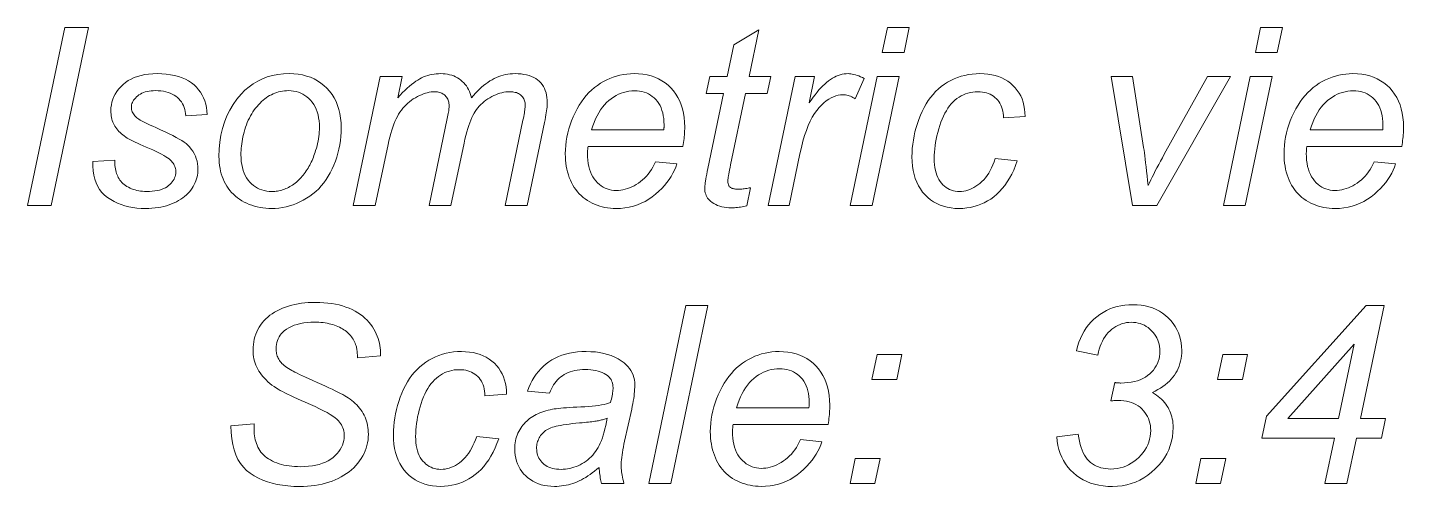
# Model space of a CAD drawing. Extents: x 0 to 420, y 0 to 594.
# Drawn here: x 338.44 to 369.35, y 73.86 to 84.17 of the extents above; entities that cross this region are included whole.
import ezdxf

# ---------------------------------------------------------------- set-up
doc = ezdxf.new("R2010")
doc.units = 0

msp = doc.modelspace()

# ---------------------------------------------------------------- linework, layer by layer
at = {"lineweight": 13}
for points in [[(338.441, 80.175), (339.279, 84.175), (339.811, 84.175), (338.976, 80.175)], [(354.679, 80.576), (354.597, 80.172), (354.561, 80.163), (354.526, 80.155), (354.491, 80.148), (354.457, 80.142), (354.422, 80.137), (354.388, 80.133), (354.354, 80.13), (354.32, 80.127), (354.286, 80.126), (354.253, 80.126), (354.195, 80.127), (354.14, 80.131), (354.087, 80.139), (354.036, 80.149), (353.988, 80.162), (353.942, 80.178), (353.899, 80.196), (353.858, 80.218), (353.82, 80.243), (353.784, 80.27), (353.759, 80.293), (353.736, 80.317), (353.717, 80.343), (353.7, 80.37), (353.685, 80.399), (353.674, 80.43), (353.664, 80.462), (353.658, 80.495), (353.654, 80.531), (353.653, 80.568), (353.653, 80.589), (353.655, 80.616), (353.659, 80.647), (353.664, 80.684), (353.67, 80.725), (353.678, 80.772), (353.687, 80.823), (353.698, 80.879), (353.71, 80.941), (353.724, 81.007), (354.076, 82.69), (353.685, 82.69), (353.764, 83.072), (354.155, 83.072), (354.305, 83.784), (354.87, 84.126), (354.649, 83.072), (355.134, 83.072), (355.052, 82.69), (354.569, 82.69), (354.234, 81.089), (354.222, 81.03), (354.211, 80.976), (354.202, 80.927), (354.194, 80.884), (354.187, 80.844), (354.181, 80.81), (354.177, 80.781), (354.174, 80.757), (354.172, 80.738), (354.171, 80.723), (354.172, 80.706), (354.173, 80.69), (354.176, 80.674), (354.179, 80.66), (354.184, 80.646), (354.189, 80.633), (354.196, 80.621), (354.203, 80.61), (354.212, 80.599), (354.221, 80.589), (354.232, 80.581), (354.244, 80.573), (354.258, 80.566), (354.272, 80.56), (354.288, 80.555), (354.305, 80.55), (354.324, 80.547), (354.343, 80.545), (354.364, 80.543), (354.387, 80.543), (354.419, 80.543), (354.451, 80.544), (354.482, 80.546), (354.512, 80.548), (354.541, 80.551), (354.57, 80.555), (354.598, 80.559), (354.626, 80.564), (354.653, 80.57)], [(357.639, 83.615), (357.756, 84.175), (358.247, 84.175), (358.13, 83.615)], [(366.021, 83.615), (366.138, 84.175), (366.629, 84.175), (366.512, 83.615)], [(339.906, 81.165), (340.4, 81.195), (340.401, 81.153), (340.403, 81.112), (340.406, 81.073), (340.411, 81.035), (340.417, 80.998), (340.424, 80.962), (340.432, 80.928), (340.442, 80.895), (340.453, 80.863), (340.466, 80.832), (340.48, 80.803), (340.496, 80.774), (340.515, 80.747), (340.536, 80.721), (340.559, 80.696), (340.584, 80.672), (340.612, 80.649), (340.641, 80.627), (340.673, 80.606), (340.707, 80.587), (340.743, 80.569), (340.78, 80.552), (340.818, 80.538), (340.857, 80.526), (340.898, 80.515), (340.939, 80.506), (340.982, 80.5), (341.026, 80.495), (341.071, 80.492), (341.118, 80.491), (341.182, 80.492), (341.242, 80.496), (341.3, 80.503), (341.354, 80.512), (341.404, 80.524), (341.452, 80.538), (341.496, 80.555), (341.537, 80.575), (341.575, 80.597), (341.609, 80.622), (341.64, 80.649), (341.668, 80.676), (341.692, 80.705), (341.714, 80.734), (341.732, 80.765), (341.746, 80.796), (341.758, 80.828), (341.766, 80.861), (341.771, 80.895), (341.773, 80.93), (341.772, 80.956), (341.769, 80.981), (341.764, 81.006), (341.757, 81.031), (341.748, 81.055), (341.737, 81.079), (341.725, 81.103), (341.71, 81.127), (341.693, 81.15), (341.674, 81.173), (341.651, 81.197), (341.622, 81.221), (341.588, 81.247), (341.547, 81.273), (341.501, 81.301), (341.449, 81.33), (341.391, 81.36), (341.327, 81.391), (341.257, 81.423), (341.182, 81.456), (341.106, 81.488), (341.037, 81.519), (340.972, 81.547), (340.914, 81.574), (340.861, 81.599), (340.814, 81.621), (340.772, 81.642), (340.736, 81.66), (340.706, 81.677), (340.681, 81.692), (340.646, 81.714), (340.612, 81.738), (340.58, 81.762), (340.549, 81.788), (340.521, 81.813), (340.494, 81.84), (340.469, 81.868), (340.446, 81.896), (340.425, 81.925), (340.406, 81.955), (340.388, 81.986), (340.372, 82.017), (340.358, 82.05), (340.346, 82.083), (340.336, 82.118), (340.328, 82.153), (340.321, 82.189), (340.317, 82.226), (340.314, 82.264), (340.313, 82.303), (340.316, 82.371), (340.324, 82.436), (340.337, 82.5), (340.357, 82.562), (340.381, 82.622), (340.411, 82.68), (340.447, 82.736), (340.488, 82.79), (340.534, 82.842), (340.586, 82.892), (340.643, 82.939), (340.704, 82.981), (340.769, 83.017), (340.839, 83.049), (340.913, 83.076), (340.992, 83.099), (341.075, 83.116), (341.162, 83.128), (341.254, 83.135), (341.35, 83.138), (341.456, 83.135), (341.558, 83.128), (341.654, 83.115), (341.745, 83.097), (341.83, 83.075), (341.911, 83.047), (341.986, 83.014), (342.056, 82.976), (342.121, 82.933), (342.181, 82.885), (342.235, 82.833), (342.284, 82.778), (342.327, 82.72), (342.365, 82.658), (342.397, 82.593), (342.424, 82.525), (342.445, 82.454), (342.461, 82.379), (342.472, 82.302), (342.477, 82.221), (341.994, 82.188), (341.99, 82.24), (341.983, 82.289), (341.972, 82.336), (341.959, 82.38), (341.942, 82.423), (341.922, 82.463), (341.898, 82.502), (341.871, 82.538), (341.841, 82.571), (341.808, 82.603), (341.772, 82.632), (341.733, 82.658), (341.69, 82.681), (341.645, 82.701), (341.597, 82.718), (341.547, 82.731), (341.493, 82.742), (341.436, 82.75), (341.377, 82.754), (341.314, 82.756), (341.264, 82.755), (341.216, 82.751), (341.171, 82.745), (341.127, 82.737), (341.086, 82.726), (341.048, 82.714), (341.011, 82.698), (340.977, 82.681), (340.945, 82.661), (340.916, 82.638), (340.889, 82.615), (340.865, 82.591), (340.844, 82.566), (340.825, 82.542), (340.809, 82.516), (340.797, 82.491), (340.787, 82.465), (340.78, 82.439), (340.775, 82.412), (340.774, 82.385), (340.775, 82.358), (340.779, 82.331), (340.785, 82.306), (340.794, 82.281), (340.805, 82.256), (340.818, 82.233), (340.834, 82.21), (340.853, 82.187), (340.873, 82.166), (340.897, 82.145), (340.916, 82.13), (340.94, 82.113), (340.969, 82.095), (341.004, 82.076), (341.043, 82.055), (341.088, 82.032), (341.138, 82.008), (341.194, 81.982), (341.254, 81.955), (341.32, 81.926), (341.429, 81.878), (341.53, 81.832), (341.622, 81.788), (341.707, 81.746), (341.782, 81.707), (341.85, 81.669), (341.908, 81.633), (341.959, 81.6), (342.001, 81.568), (342.035, 81.539), (342.079, 81.493), (342.119, 81.444), (342.154, 81.394), (342.185, 81.342), (342.211, 81.288), (342.232, 81.232), (342.248, 81.174), (342.26, 81.114), (342.267, 81.052), (342.269, 80.988), (342.268, 80.945), (342.264, 80.902), (342.257, 80.859), (342.248, 80.817), (342.236, 80.774), (342.222, 80.732), (342.204, 80.69), (342.185, 80.648), (342.162, 80.606), (342.137, 80.565), (342.109, 80.524), (342.078, 80.485), (342.045, 80.448), (342.009, 80.412), (341.97, 80.378), (341.928, 80.346), (341.883, 80.315), (341.836, 80.286), (341.786, 80.259), (341.733, 80.233), (341.678, 80.21), (341.621, 80.189), (341.561, 80.17), (341.5, 80.154), (341.437, 80.14), (341.372, 80.129), (341.306, 80.12), (341.237, 80.114), (341.166, 80.11), (341.093, 80.109), (340.994, 80.112), (340.898, 80.119), (340.806, 80.132), (340.716, 80.149), (340.629, 80.171), (340.545, 80.199), (340.464, 80.231), (340.386, 80.268), (340.311, 80.31), (340.239, 80.357), (340.173, 80.41), (340.113, 80.469), (340.061, 80.534), (340.017, 80.606), (339.98, 80.684), (339.95, 80.767), (339.928, 80.857), (339.914, 80.954), (339.906, 81.056)], [(342.741, 81.274), (342.746, 81.441), (342.761, 81.602), (342.786, 81.757), (342.821, 81.906), (342.866, 82.05), (342.921, 82.187), (342.986, 82.319), (343.061, 82.445), (343.146, 82.565), (343.241, 82.679), (343.326, 82.767), (343.416, 82.844), (343.511, 82.913), (343.611, 82.973), (343.717, 83.023), (343.827, 83.064), (343.943, 83.097), (344.064, 83.119), (344.19, 83.133), (344.321, 83.138), (344.424, 83.135), (344.523, 83.125), (344.617, 83.108), (344.708, 83.085), (344.794, 83.056), (344.877, 83.02), (344.955, 82.977), (345.029, 82.928), (345.099, 82.873), (345.166, 82.81), (345.226, 82.743), (345.281, 82.67), (345.329, 82.593), (345.371, 82.512), (345.406, 82.426), (345.435, 82.335), (345.457, 82.24), (345.473, 82.14), (345.483, 82.035), (345.486, 81.926), (345.484, 81.827), (345.478, 81.729), (345.468, 81.633), (345.454, 81.538), (345.436, 81.444), (345.413, 81.352), (345.387, 81.261), (345.357, 81.172), (345.323, 81.084), (345.284, 80.997), (345.242, 80.913), (345.197, 80.833), (345.148, 80.757), (345.095, 80.686), (345.04, 80.618), (344.981, 80.554), (344.918, 80.494), (344.852, 80.438), (344.783, 80.386), (344.71, 80.338), (344.635, 80.295), (344.559, 80.256), (344.483, 80.221), (344.406, 80.192), (344.328, 80.166), (344.249, 80.146), (344.169, 80.13), (344.089, 80.118), (344.007, 80.111), (343.925, 80.109), (343.858, 80.111), (343.793, 80.115), (343.728, 80.122), (343.665, 80.132), (343.602, 80.145), (343.542, 80.161), (343.482, 80.18), (343.423, 80.202), (343.366, 80.226), (343.31, 80.254), (343.256, 80.284), (343.205, 80.316), (343.156, 80.351), (343.11, 80.389), (343.066, 80.428), (343.025, 80.471), (342.987, 80.515), (342.951, 80.562), (342.918, 80.611), (342.887, 80.663), (342.86, 80.717), (342.835, 80.772), (342.813, 80.829), (342.794, 80.888), (342.778, 80.948), (342.765, 81.01), (342.754, 81.074), (342.747, 81.139), (342.743, 81.206)], [(345.759, 80.175), (346.365, 83.072), (346.859, 83.072), (346.758, 82.595), (346.812, 82.655), (346.866, 82.711), (346.918, 82.763), (346.969, 82.811), (347.019, 82.855), (347.067, 82.896), (347.115, 82.933), (347.161, 82.966), (347.206, 82.995), (347.25, 83.02), (347.294, 83.043), (347.338, 83.063), (347.384, 83.08), (347.43, 83.096), (347.476, 83.108), (347.524, 83.119), (347.572, 83.127), (347.621, 83.133), (347.67, 83.137), (347.721, 83.138), (347.774, 83.136), (347.825, 83.132), (347.875, 83.125), (347.923, 83.115), (347.969, 83.102), (348.013, 83.086), (348.056, 83.068), (348.096, 83.046), (348.135, 83.022), (348.172, 82.995), (348.207, 82.965), (348.24, 82.933), (348.27, 82.898), (348.298, 82.862), (348.323, 82.823), (348.345, 82.782), (348.366, 82.739), (348.383, 82.693), (348.398, 82.645), (348.411, 82.595), (348.456, 82.648), (348.5, 82.698), (348.546, 82.746), (348.592, 82.791), (348.638, 82.833), (348.685, 82.873), (348.732, 82.909), (348.78, 82.943), (348.828, 82.974), (348.876, 83.003), (348.925, 83.028), (348.975, 83.051), (349.025, 83.072), (349.076, 83.089), (349.127, 83.104), (349.179, 83.116), (349.231, 83.126), (349.284, 83.132), (349.337, 83.136), (349.391, 83.138), (349.461, 83.136), (349.529, 83.131), (349.592, 83.122), (349.652, 83.11), (349.708, 83.095), (349.761, 83.076), (349.81, 83.054), (349.855, 83.028), (349.897, 82.999), (349.935, 82.966), (349.969, 82.93), (350, 82.892), (350.028, 82.85), (350.051, 82.806), (350.071, 82.759), (350.087, 82.71), (350.1, 82.657), (350.109, 82.602), (350.115, 82.544), (350.116, 82.483), (350.116, 82.454), (350.114, 82.422), (350.111, 82.387), (350.106, 82.348), (350.101, 82.306), (350.094, 82.26), (350.086, 82.21), (350.076, 82.157), (350.066, 82.101), (350.054, 82.041), (349.664, 80.175), (349.17, 80.175), (349.568, 82.09), (349.578, 82.136), (349.587, 82.179), (349.594, 82.219), (349.601, 82.256), (349.607, 82.291), (349.612, 82.324), (349.615, 82.353), (349.618, 82.38), (349.619, 82.404), (349.62, 82.426), (349.619, 82.453), (349.616, 82.48), (349.612, 82.505), (349.605, 82.53), (349.597, 82.553), (349.587, 82.574), (349.576, 82.595), (349.562, 82.614), (349.547, 82.632), (349.53, 82.649), (349.511, 82.665), (349.491, 82.679), (349.469, 82.691), (349.446, 82.702), (349.421, 82.711), (349.395, 82.718), (349.368, 82.724), (349.339, 82.728), (349.308, 82.73), (349.276, 82.731), (349.232, 82.73), (349.187, 82.726), (349.143, 82.719), (349.098, 82.71), (349.053, 82.698), (349.008, 82.683), (348.963, 82.666), (348.917, 82.646), (348.872, 82.623), (348.826, 82.598), (348.781, 82.57), (348.738, 82.541), (348.698, 82.51), (348.659, 82.477), (348.622, 82.443), (348.588, 82.407), (348.555, 82.37), (348.525, 82.33), (348.496, 82.29), (348.47, 82.247), (348.445, 82.201), (348.42, 82.151), (348.397, 82.096), (348.373, 82.036), (348.351, 81.972), (348.329, 81.903), (348.308, 81.829), (348.287, 81.751), (348.267, 81.668), (348.247, 81.58), (347.953, 80.175), (347.459, 80.175), (347.868, 82.131), (347.876, 82.17), (347.884, 82.206), (347.89, 82.24), (347.896, 82.272), (347.901, 82.302), (347.905, 82.329), (347.908, 82.354), (347.91, 82.376), (347.911, 82.397), (347.912, 82.415), (347.911, 82.443), (347.908, 82.469), (347.904, 82.495), (347.898, 82.52), (347.89, 82.543), (347.88, 82.565), (347.868, 82.587), (347.855, 82.607), (347.84, 82.626), (347.823, 82.644), (347.805, 82.661), (347.786, 82.675), (347.765, 82.688), (347.744, 82.7), (347.721, 82.709), (347.698, 82.717), (347.673, 82.723), (347.647, 82.728), (347.62, 82.73), (347.593, 82.731), (347.55, 82.73), (347.508, 82.726), (347.465, 82.719), (347.421, 82.71), (347.377, 82.698), (347.333, 82.683), (347.288, 82.666), (347.243, 82.646), (347.198, 82.623), (347.152, 82.598), (347.107, 82.57), (347.063, 82.54), (347.021, 82.508), (346.981, 82.474), (346.943, 82.438), (346.906, 82.399), (346.871, 82.359), (346.838, 82.316), (346.807, 82.272), (346.777, 82.225), (346.748, 82.175), (346.721, 82.121), (346.695, 82.064), (346.669, 82.002), (346.645, 81.936), (346.622, 81.865), (346.6, 81.791), (346.579, 81.713), (346.558, 81.631), (346.539, 81.544), (346.253, 80.175)], [(352.545, 81.16), (353.025, 81.111), (353.002, 81.039), (352.973, 80.969), (352.939, 80.899), (352.899, 80.83), (352.854, 80.762), (352.804, 80.694), (352.748, 80.627), (352.687, 80.561), (352.621, 80.496), (352.549, 80.431), (352.473, 80.37), (352.394, 80.315), (352.313, 80.267), (352.228, 80.225), (352.141, 80.19), (352.05, 80.161), (351.957, 80.138), (351.861, 80.122), (351.762, 80.112), (351.661, 80.109), (351.597, 80.111), (351.534, 80.115), (351.472, 80.123), (351.412, 80.133), (351.352, 80.146), (351.294, 80.163), (351.236, 80.182), (351.18, 80.204), (351.124, 80.23), (351.07, 80.258), (351.018, 80.289), (350.968, 80.323), (350.92, 80.359), (350.876, 80.398), (350.833, 80.44), (350.794, 80.485), (350.757, 80.532), (350.722, 80.582), (350.69, 80.635), (350.661, 80.69), (350.634, 80.748), (350.61, 80.807), (350.589, 80.868), (350.571, 80.93), (350.555, 80.994), (350.543, 81.059), (350.533, 81.126), (350.526, 81.195), (350.522, 81.265), (350.52, 81.337), (350.522, 81.432), (350.529, 81.526), (350.54, 81.619), (350.555, 81.712), (350.575, 81.805), (350.599, 81.896), (350.628, 81.988), (350.661, 82.078), (350.698, 82.168), (350.74, 82.258), (350.785, 82.345), (350.833, 82.427), (350.883, 82.505), (350.936, 82.578), (350.992, 82.647), (351.05, 82.711), (351.111, 82.77), (351.174, 82.825), (351.24, 82.875), (351.309, 82.921), (351.379, 82.962), (351.451, 82.999), (351.524, 83.032), (351.597, 83.06), (351.672, 83.084), (351.749, 83.103), (351.826, 83.118), (351.904, 83.129), (351.984, 83.136), (352.065, 83.138), (352.166, 83.135), (352.264, 83.125), (352.357, 83.109), (352.446, 83.086), (352.531, 83.057), (352.612, 83.022), (352.688, 82.98), (352.76, 82.932), (352.829, 82.877), (352.893, 82.816), (352.952, 82.749), (353.004, 82.678), (353.051, 82.602), (353.091, 82.521), (353.125, 82.435), (353.153, 82.345), (353.175, 82.25), (353.19, 82.151), (353.199, 82.046), (353.202, 81.937), (353.202, 81.895), (353.201, 81.852), (353.199, 81.809), (353.196, 81.765), (353.193, 81.722), (353.189, 81.678), (353.184, 81.634), (353.178, 81.59), (353.171, 81.545), (353.164, 81.501), (351.031, 81.501), (351.028, 81.484), (351.027, 81.468), (351.025, 81.451), (351.024, 81.436), (351.022, 81.42), (351.021, 81.405), (351.021, 81.39), (351.02, 81.376), (351.02, 81.362), (351.02, 81.348), (351.021, 81.269), (351.027, 81.193), (351.036, 81.121), (351.049, 81.053), (351.066, 80.989), (351.087, 80.929), (351.111, 80.873), (351.139, 80.821), (351.171, 80.772), (351.206, 80.727), (351.245, 80.686), (351.285, 80.65), (351.326, 80.618), (351.369, 80.59), (351.414, 80.567), (351.461, 80.547), (351.509, 80.532), (351.559, 80.522), (351.61, 80.515), (351.664, 80.513), (351.714, 80.515), (351.765, 80.52), (351.815, 80.528), (351.865, 80.54), (351.915, 80.555), (351.965, 80.573), (352.015, 80.595), (352.064, 80.619), (352.114, 80.648), (352.163, 80.679), (352.211, 80.714), (352.257, 80.752), (352.3, 80.793), (352.342, 80.836), (352.381, 80.883), (352.418, 80.932), (352.453, 80.985), (352.486, 81.04), (352.516, 81.098)], [(355.077, 80.175), (355.683, 83.072), (356.119, 83.072), (355.996, 82.48), (356.041, 82.546), (356.085, 82.607), (356.13, 82.666), (356.174, 82.721), (356.218, 82.772), (356.261, 82.82), (356.305, 82.865), (356.348, 82.905), (356.391, 82.943), (356.434, 82.977), (356.477, 83.007), (356.52, 83.035), (356.564, 83.059), (356.607, 83.08), (356.651, 83.098), (356.695, 83.112), (356.739, 83.123), (356.783, 83.131), (356.828, 83.136), (356.872, 83.138), (356.902, 83.137), (356.934, 83.134), (356.967, 83.128), (357.001, 83.121), (357.037, 83.111), (357.074, 83.1), (357.112, 83.086), (357.152, 83.07), (357.193, 83.052), (357.235, 83.031), (357.033, 82.573), (357.007, 82.591), (356.981, 82.606), (356.954, 82.62), (356.927, 82.632), (356.899, 82.643), (356.871, 82.651), (356.842, 82.657), (356.812, 82.662), (356.783, 82.665), (356.752, 82.666), (356.7, 82.663), (356.648, 82.654), (356.595, 82.64), (356.543, 82.619), (356.49, 82.593), (356.436, 82.562), (356.383, 82.524), (356.329, 82.481), (356.275, 82.432), (356.22, 82.377), (356.167, 82.314), (356.116, 82.242), (356.067, 82.162), (356.021, 82.071), (355.977, 81.972), (355.935, 81.863), (355.896, 81.746), (355.859, 81.619), (355.824, 81.482), (355.792, 81.337), (355.546, 80.175)], [(360.179, 81.231), (360.673, 81.179), (360.634, 81.073), (360.593, 80.973), (360.548, 80.878), (360.5, 80.789), (360.448, 80.706), (360.394, 80.628), (360.336, 80.556), (360.276, 80.489), (360.212, 80.428), (360.145, 80.372), (360.076, 80.322), (360.004, 80.278), (359.931, 80.238), (359.856, 80.204), (359.779, 80.175), (359.7, 80.151), (359.62, 80.133), (359.537, 80.12), (359.452, 80.112), (359.366, 80.109), (359.273, 80.112), (359.184, 80.121), (359.099, 80.137), (359.017, 80.158), (358.939, 80.186), (358.864, 80.219), (358.793, 80.259), (358.725, 80.305), (358.661, 80.357), (358.601, 80.415), (358.545, 80.478), (358.495, 80.547), (358.451, 80.62), (358.413, 80.698), (358.381, 80.781), (358.354, 80.869), (358.334, 80.962), (358.319, 81.059), (358.31, 81.162), (358.307, 81.269), (358.309, 81.364), (358.315, 81.458), (358.324, 81.552), (358.338, 81.646), (358.355, 81.739), (358.375, 81.833), (358.4, 81.925), (358.428, 82.018), (358.46, 82.11), (358.496, 82.202), (358.535, 82.291), (358.578, 82.377), (358.623, 82.457), (358.672, 82.533), (358.725, 82.605), (358.78, 82.673), (358.839, 82.736), (358.901, 82.795), (358.966, 82.849), (359.035, 82.899), (359.106, 82.944), (359.179, 82.985), (359.254, 83.021), (359.331, 83.052), (359.41, 83.078), (359.491, 83.1), (359.574, 83.116), (359.659, 83.128), (359.746, 83.135), (359.835, 83.138), (359.927, 83.135), (360.014, 83.127), (360.098, 83.114), (360.178, 83.096), (360.254, 83.072), (360.326, 83.043), (360.394, 83.009), (360.458, 82.969), (360.518, 82.925), (360.575, 82.875), (360.627, 82.82), (360.673, 82.762), (360.714, 82.701), (360.749, 82.637), (360.779, 82.569), (360.804, 82.497), (360.823, 82.422), (360.837, 82.344), (360.845, 82.262), (360.848, 82.177), (360.362, 82.145), (360.36, 82.199), (360.355, 82.25), (360.347, 82.299), (360.335, 82.346), (360.321, 82.39), (360.303, 82.432), (360.283, 82.472), (360.259, 82.509), (360.232, 82.543), (360.202, 82.576), (360.17, 82.605), (360.136, 82.632), (360.099, 82.655), (360.061, 82.675), (360.021, 82.692), (359.978, 82.706), (359.934, 82.717), (359.888, 82.725), (359.839, 82.73), (359.789, 82.731), (359.73, 82.729), (359.673, 82.724), (359.618, 82.714), (359.564, 82.701), (359.511, 82.684), (359.461, 82.663), (359.411, 82.639), (359.364, 82.611), (359.318, 82.579), (359.273, 82.543), (359.231, 82.503), (359.19, 82.46), (359.151, 82.412), (359.114, 82.361), (359.079, 82.306), (359.045, 82.247), (359.014, 82.184), (358.984, 82.117), (358.957, 82.046), (358.931, 81.971), (358.907, 81.895), (358.886, 81.819), (358.868, 81.744), (358.851, 81.669), (358.838, 81.595), (358.827, 81.522), (358.818, 81.449), (358.812, 81.376), (358.808, 81.305), (358.807, 81.233), (358.808, 81.161), (358.813, 81.092), (358.821, 81.027), (358.833, 80.966), (358.848, 80.909), (358.866, 80.855), (358.887, 80.805), (358.912, 80.758), (358.939, 80.716), (358.97, 80.677), (359.004, 80.641), (359.039, 80.61), (359.076, 80.582), (359.114, 80.558), (359.153, 80.538), (359.194, 80.521), (359.237, 80.508), (359.281, 80.499), (359.327, 80.493), (359.374, 80.491), (359.422, 80.493), (359.47, 80.498), (359.517, 80.508), (359.563, 80.52), (359.609, 80.537), (359.655, 80.557), (359.7, 80.581), (359.745, 80.608), (359.79, 80.639), (359.834, 80.674), (359.877, 80.712), (359.918, 80.755), (359.957, 80.801), (359.995, 80.851), (360.03, 80.905), (360.064, 80.962), (360.095, 81.023), (360.125, 81.089), (360.153, 81.158)], [(368.689, 81.16), (369.17, 81.111), (369.146, 81.039), (369.117, 80.969), (369.083, 80.899), (369.044, 80.83), (368.999, 80.762), (368.948, 80.694), (368.893, 80.627), (368.832, 80.561), (368.765, 80.496), (368.694, 80.431), (368.618, 80.37), (368.539, 80.315), (368.457, 80.267), (368.373, 80.225), (368.285, 80.19), (368.195, 80.161), (368.102, 80.138), (368.006, 80.122), (367.907, 80.112), (367.805, 80.109), (367.742, 80.111), (367.679, 80.115), (367.617, 80.123), (367.556, 80.133), (367.497, 80.146), (367.438, 80.163), (367.381, 80.182), (367.324, 80.204), (367.269, 80.23), (367.215, 80.258), (367.162, 80.289), (367.112, 80.323), (367.065, 80.359), (367.02, 80.398), (366.978, 80.44), (366.938, 80.485), (366.901, 80.532), (366.867, 80.582), (366.835, 80.635), (366.805, 80.69), (366.779, 80.748), (366.755, 80.807), (366.734, 80.868), (366.715, 80.93), (366.7, 80.994), (366.687, 81.059), (366.678, 81.126), (366.67, 81.195), (366.666, 81.265), (366.665, 81.337), (366.667, 81.432), (366.674, 81.526), (366.685, 81.619), (366.7, 81.712), (366.72, 81.805), (366.744, 81.896), (366.773, 81.988), (366.805, 82.078), (366.843, 82.168), (366.885, 82.258), (366.93, 82.345), (366.978, 82.427), (367.028, 82.505), (367.081, 82.578), (367.137, 82.647), (367.195, 82.711), (367.256, 82.77), (367.319, 82.825), (367.385, 82.875), (367.453, 82.921), (367.524, 82.962), (367.595, 82.999), (367.668, 83.032), (367.742, 83.06), (367.817, 83.084), (367.893, 83.103), (367.97, 83.118), (368.049, 83.129), (368.128, 83.136), (368.209, 83.138), (368.311, 83.135), (368.408, 83.125), (368.501, 83.109), (368.591, 83.086), (368.675, 83.057), (368.756, 83.022), (368.833, 82.98), (368.905, 82.932), (368.973, 82.877), (369.037, 82.816), (369.096, 82.749), (369.149, 82.678), (369.195, 82.602), (369.236, 82.521), (369.27, 82.435), (369.297, 82.345), (369.319, 82.25), (369.335, 82.151), (369.344, 82.046), (369.347, 81.937), (369.347, 81.895), (369.345, 81.852), (369.344, 81.809), (369.341, 81.765), (369.337, 81.722), (369.333, 81.678), (369.328, 81.634), (369.323, 81.59), (369.316, 81.545), (369.309, 81.501), (367.175, 81.501), (367.173, 81.484), (367.171, 81.468), (367.17, 81.451), (367.168, 81.436), (367.167, 81.42), (367.166, 81.405), (367.165, 81.39), (367.165, 81.376), (367.164, 81.362), (367.164, 81.348), (367.166, 81.269), (367.172, 81.193), (367.181, 81.121), (367.194, 81.053), (367.211, 80.989), (367.231, 80.929), (367.256, 80.873), (367.284, 80.821), (367.316, 80.772), (367.351, 80.727), (367.389, 80.686), (367.429, 80.65), (367.471, 80.618), (367.514, 80.59), (367.559, 80.567), (367.605, 80.547), (367.654, 80.532), (367.703, 80.522), (367.755, 80.515), (367.808, 80.513), (367.859, 80.515), (367.909, 80.52), (367.96, 80.528), (368.01, 80.54), (368.06, 80.555), (368.11, 80.573), (368.159, 80.595), (368.209, 80.619), (368.258, 80.648), (368.307, 80.679), (368.355, 80.714), (368.401, 80.752), (368.445, 80.793), (368.486, 80.836), (368.526, 80.883), (368.563, 80.932), (368.598, 80.985), (368.631, 81.04), (368.661, 81.098)], [(356.919, 80.175), (357.524, 83.072), (358.018, 83.072), (357.412, 80.175)], [(363.257, 80.175), (362.782, 83.072), (363.262, 83.072), (363.511, 81.476), (363.519, 81.42), (363.528, 81.358), (363.537, 81.289), (363.547, 81.214), (363.556, 81.132), (363.567, 81.043), (363.577, 80.948), (363.588, 80.846), (363.6, 80.737), (363.612, 80.622), (363.641, 80.685), (363.672, 80.749), (363.704, 80.815), (363.738, 80.883), (363.773, 80.953), (363.81, 81.025), (363.849, 81.098), (363.889, 81.173), (363.931, 81.25), (363.975, 81.329), (364.943, 83.072), (365.464, 83.072), (363.805, 80.175)], [(365.301, 80.175), (365.906, 83.072), (366.4, 83.072), (365.794, 80.175)], [(343.235, 81.323), (343.237, 81.243), (343.243, 81.168), (343.253, 81.096), (343.267, 81.028), (343.284, 80.964), (343.306, 80.903), (343.331, 80.847), (343.361, 80.795), (343.394, 80.747), (343.432, 80.703), (343.472, 80.662), (343.514, 80.626), (343.559, 80.595), (343.606, 80.567), (343.655, 80.544), (343.706, 80.525), (343.759, 80.51), (343.814, 80.5), (343.871, 80.493), (343.931, 80.491), (343.963, 80.492), (343.994, 80.494), (344.026, 80.497), (344.057, 80.501), (344.088, 80.507), (344.12, 80.514), (344.151, 80.523), (344.182, 80.532), (344.214, 80.543), (344.245, 80.555), (344.276, 80.569), (344.306, 80.584), (344.336, 80.6), (344.366, 80.617), (344.395, 80.636), (344.423, 80.656), (344.452, 80.678), (344.48, 80.701), (344.507, 80.725), (344.534, 80.75), (344.56, 80.777), (344.586, 80.804), (344.611, 80.832), (344.635, 80.861), (344.658, 80.891), (344.68, 80.921), (344.702, 80.952), (344.722, 80.983), (344.743, 81.016), (344.762, 81.049), (344.78, 81.083), (344.798, 81.117), (344.815, 81.152), (344.831, 81.188), (344.847, 81.223), (344.861, 81.26), (344.875, 81.297), (344.889, 81.334), (344.901, 81.372), (344.913, 81.411), (344.929, 81.464), (344.944, 81.518), (344.956, 81.571), (344.967, 81.623), (344.977, 81.675), (344.984, 81.727), (344.99, 81.778), (344.994, 81.829), (344.997, 81.879), (344.998, 81.929), (344.996, 82.006), (344.99, 82.079), (344.98, 82.149), (344.966, 82.215), (344.948, 82.278), (344.927, 82.337), (344.901, 82.393), (344.871, 82.445), (344.838, 82.494), (344.8, 82.539), (344.759, 82.58), (344.717, 82.617), (344.672, 82.65), (344.625, 82.678), (344.577, 82.702), (344.526, 82.721), (344.473, 82.736), (344.418, 82.747), (344.361, 82.754), (344.302, 82.756), (344.256, 82.755), (344.211, 82.751), (344.167, 82.746), (344.123, 82.738), (344.08, 82.728), (344.038, 82.716), (343.997, 82.702), (343.957, 82.685), (343.918, 82.666), (343.879, 82.645), (343.841, 82.622), (343.804, 82.597), (343.768, 82.57), (343.732, 82.541), (343.697, 82.509), (343.663, 82.476), (343.63, 82.44), (343.597, 82.403), (343.565, 82.364), (343.534, 82.322), (343.504, 82.279), (343.476, 82.234), (343.449, 82.188), (343.424, 82.141), (343.4, 82.092), (343.378, 82.042), (343.358, 81.99), (343.34, 81.937), (343.323, 81.883), (343.307, 81.827), (343.294, 81.771), (343.281, 81.716), (343.271, 81.663), (343.261, 81.611), (343.253, 81.56), (343.247, 81.51), (343.242, 81.461), (343.238, 81.414), (343.236, 81.368)], [(351.11, 81.877), (352.736, 81.877), (352.736, 81.892), (352.737, 81.906), (352.737, 81.919), (352.738, 81.931), (352.738, 81.943), (352.738, 81.953), (352.738, 81.963), (352.738, 81.972), (352.739, 81.979), (352.739, 81.986), (352.737, 82.059), (352.731, 82.128), (352.722, 82.193), (352.709, 82.256), (352.692, 82.314), (352.672, 82.369), (352.648, 82.421), (352.62, 82.469), (352.588, 82.514), (352.553, 82.555), (352.515, 82.593), (352.475, 82.626), (352.432, 82.656), (352.388, 82.682), (352.341, 82.704), (352.292, 82.721), (352.241, 82.735), (352.188, 82.745), (352.133, 82.751), (352.076, 82.753), (352.013, 82.751), (351.951, 82.744), (351.891, 82.733), (351.831, 82.718), (351.773, 82.699), (351.716, 82.675), (351.66, 82.646), (351.605, 82.613), (351.551, 82.576), (351.498, 82.535), (351.448, 82.489), (351.399, 82.439), (351.354, 82.384), (351.311, 82.325), (351.271, 82.261), (351.233, 82.193), (351.198, 82.121), (351.166, 82.044), (351.137, 81.963)], [(367.254, 81.877), (368.88, 81.877), (368.881, 81.892), (368.881, 81.906), (368.882, 81.919), (368.882, 81.931), (368.882, 81.943), (368.883, 81.953), (368.883, 81.963), (368.883, 81.972), (368.883, 81.979), (368.883, 81.986), (368.881, 82.059), (368.876, 82.128), (368.866, 82.193), (368.853, 82.256), (368.837, 82.314), (368.816, 82.369), (368.792, 82.421), (368.764, 82.469), (368.733, 82.514), (368.698, 82.555), (368.659, 82.593), (368.619, 82.626), (368.577, 82.656), (368.532, 82.682), (368.485, 82.704), (368.437, 82.721), (368.386, 82.735), (368.333, 82.745), (368.277, 82.751), (368.22, 82.753), (368.157, 82.751), (368.096, 82.744), (368.035, 82.733), (367.976, 82.718), (367.918, 82.699), (367.86, 82.675), (367.804, 82.646), (367.75, 82.613), (367.696, 82.576), (367.643, 82.535), (367.592, 82.489), (367.544, 82.439), (367.499, 82.384), (367.456, 82.325), (367.416, 82.261), (367.378, 82.193), (367.343, 82.121), (367.311, 82.044), (367.281, 81.963)], [(343.011, 75.225), (343.535, 75.274), (343.53, 75.135), (343.531, 75.089), (343.534, 75.044), (343.539, 74.999), (343.547, 74.956), (343.556, 74.913), (343.568, 74.871), (343.582, 74.83), (343.598, 74.789), (343.616, 74.75), (343.636, 74.711), (343.659, 74.673), (343.684, 74.637), (343.713, 74.603), (343.744, 74.571), (343.777, 74.54), (343.814, 74.511), (343.853, 74.484), (343.896, 74.459), (343.94, 74.435), (343.988, 74.413), (344.038, 74.393), (344.09, 74.376), (344.144, 74.36), (344.2, 74.346), (344.257, 74.335), (344.316, 74.325), (344.377, 74.318), (344.44, 74.313), (344.505, 74.309), (344.572, 74.308), (344.666, 74.31), (344.755, 74.317), (344.84, 74.327), (344.92, 74.342), (344.995, 74.361), (345.066, 74.384), (345.133, 74.411), (345.195, 74.443), (345.252, 74.479), (345.305, 74.518), (345.353, 74.561), (345.396, 74.605), (345.433, 74.65), (345.466, 74.696), (345.494, 74.744), (345.517, 74.792), (345.534, 74.842), (345.547, 74.893), (345.555, 74.945), (345.557, 74.999), (345.556, 75.036), (345.552, 75.073), (345.545, 75.109), (345.536, 75.144), (345.524, 75.179), (345.509, 75.213), (345.492, 75.246), (345.472, 75.279), (345.449, 75.311), (345.423, 75.342), (345.391, 75.374), (345.35, 75.408), (345.299, 75.444), (345.239, 75.482), (345.169, 75.523), (345.09, 75.565), (345.001, 75.61), (344.903, 75.657), (344.795, 75.706), (344.679, 75.757), (344.587, 75.797), (344.502, 75.835), (344.422, 75.871), (344.349, 75.906), (344.282, 75.938), (344.22, 75.968), (344.165, 75.997), (344.115, 76.023), (344.072, 76.048), (344.035, 76.071), (343.982, 76.107), (343.932, 76.143), (343.885, 76.18), (343.841, 76.218), (343.8, 76.256), (343.762, 76.295), (343.726, 76.335), (343.693, 76.375), (343.663, 76.416), (343.636, 76.457), (343.612, 76.499), (343.59, 76.543), (343.571, 76.588), (343.554, 76.633), (343.54, 76.68), (343.528, 76.729), (343.52, 76.778), (343.513, 76.829), (343.509, 76.88), (343.508, 76.933), (343.51, 76.994), (343.515, 77.054), (343.523, 77.113), (343.535, 77.17), (343.55, 77.226), (343.569, 77.282), (343.591, 77.335), (343.616, 77.388), (343.645, 77.44), (343.677, 77.49), (343.713, 77.538), (343.751, 77.584), (343.793, 77.628), (343.838, 77.67), (343.886, 77.709), (343.937, 77.746), (343.991, 77.78), (344.048, 77.812), (344.109, 77.842), (344.172, 77.869), (344.238, 77.894), (344.306, 77.916), (344.376, 77.936), (344.447, 77.953), (344.519, 77.967), (344.594, 77.979), (344.67, 77.988), (344.747, 77.995), (344.827, 77.999), (344.908, 78), (345.004, 77.998), (345.097, 77.993), (345.187, 77.985), (345.274, 77.974), (345.358, 77.959), (345.439, 77.941), (345.517, 77.92), (345.591, 77.895), (345.663, 77.867), (345.732, 77.836), (345.797, 77.802), (345.859, 77.766), (345.917, 77.728), (345.971, 77.688), (346.021, 77.645), (346.068, 77.601), (346.111, 77.554), (346.151, 77.505), (346.187, 77.453), (346.219, 77.4), (346.248, 77.345), (346.273, 77.292), (346.296, 77.238), (346.316, 77.185), (346.332, 77.133), (346.346, 77.081), (346.357, 77.03), (346.364, 76.979), (346.369, 76.929), (346.37, 76.879), (346.37, 76.873), (346.37, 76.867), (346.37, 76.861), (346.37, 76.854), (346.37, 76.846), (346.369, 76.837), (346.369, 76.828), (346.368, 76.818), (346.368, 76.808), (346.367, 76.797), (345.852, 76.756), (345.851, 76.789), (345.851, 76.821), (345.849, 76.851), (345.847, 76.879), (345.844, 76.907), (345.841, 76.932), (345.837, 76.957), (345.833, 76.979), (345.827, 77.001), (345.822, 77.02), (345.81, 77.053), (345.798, 77.085), (345.784, 77.116), (345.769, 77.145), (345.752, 77.174), (345.735, 77.202), (345.716, 77.228), (345.696, 77.254), (345.675, 77.278), (345.653, 77.302), (345.629, 77.324), (345.603, 77.346), (345.576, 77.366), (345.547, 77.386), (345.516, 77.405), (345.484, 77.423), (345.45, 77.44), (345.414, 77.456), (345.377, 77.471), (345.337, 77.486), (345.297, 77.499), (345.255, 77.511), (345.213, 77.521), (345.169, 77.53), (345.125, 77.538), (345.08, 77.544), (345.033, 77.549), (344.986, 77.552), (344.938, 77.555), (344.889, 77.555), (344.803, 77.553), (344.722, 77.547), (344.644, 77.538), (344.57, 77.524), (344.5, 77.506), (344.434, 77.485), (344.372, 77.459), (344.314, 77.43), (344.26, 77.396), (344.209, 77.359), (344.174, 77.328), (344.142, 77.295), (344.115, 77.26), (344.09, 77.223), (344.07, 77.184), (344.053, 77.143), (344.04, 77.101), (344.031, 77.056), (344.026, 77.009), (344.024, 76.96), (344.024, 76.931), (344.027, 76.903), (344.031, 76.875), (344.036, 76.848), (344.043, 76.821), (344.051, 76.795), (344.061, 76.77), (344.073, 76.745), (344.086, 76.721), (344.1, 76.697), (344.117, 76.674), (344.136, 76.651), (344.157, 76.628), (344.181, 76.605), (344.207, 76.582), (344.236, 76.559), (344.267, 76.537), (344.301, 76.514), (344.337, 76.492), (344.376, 76.469), (344.408, 76.452), (344.448, 76.431), (344.496, 76.408), (344.552, 76.381), (344.615, 76.351), (344.686, 76.318), (344.765, 76.282), (344.852, 76.243), (344.947, 76.201), (345.05, 76.156), (345.133, 76.118), (345.211, 76.082), (345.284, 76.048), (345.352, 76.016), (345.414, 75.985), (345.471, 75.956), (345.522, 75.928), (345.568, 75.902), (345.609, 75.878), (345.644, 75.855), (345.687, 75.826), (345.728, 75.795), (345.766, 75.763), (345.803, 75.73), (345.837, 75.695), (345.87, 75.66), (345.901, 75.623), (345.929, 75.585), (345.956, 75.545), (345.98, 75.505), (346.002, 75.463), (346.022, 75.42), (346.04, 75.376), (346.055, 75.331), (346.068, 75.285), (346.079, 75.237), (346.087, 75.189), (346.093, 75.139), (346.096, 75.089), (346.097, 75.037), (346.095, 74.972), (346.089, 74.909), (346.08, 74.847), (346.066, 74.785), (346.048, 74.725), (346.026, 74.665), (346, 74.607), (345.971, 74.55), (345.937, 74.493), (345.9, 74.438), (345.858, 74.384), (345.814, 74.333), (345.767, 74.285), (345.717, 74.238), (345.664, 74.195), (345.608, 74.154), (345.548, 74.115), (345.486, 74.079), (345.421, 74.045), (345.352, 74.014), (345.282, 73.985), (345.209, 73.96), (345.134, 73.937), (345.057, 73.918), (344.978, 73.901), (344.897, 73.888), (344.814, 73.877), (344.729, 73.87), (344.642, 73.865), (344.553, 73.864), (344.42, 73.867), (344.291, 73.875), (344.168, 73.89), (344.049, 73.911), (343.936, 73.938), (343.828, 73.97), (343.724, 74.009), (343.626, 74.053), (343.532, 74.103), (343.444, 74.16), (343.362, 74.224), (343.289, 74.297), (343.224, 74.38), (343.168, 74.472), (343.121, 74.574), (343.082, 74.685), (343.051, 74.806), (343.03, 74.936), (343.016, 75.076)], [(352.395, 73.932), (353.23, 77.932), (353.724, 77.932), (352.889, 73.932)], [(361.56, 74.98), (362.04, 75.04), (362.052, 74.958), (362.067, 74.881), (362.085, 74.809), (362.105, 74.742), (362.128, 74.679), (362.153, 74.621), (362.181, 74.568), (362.212, 74.52), (362.245, 74.477), (362.282, 74.438), (362.32, 74.403), (362.361, 74.373), (362.404, 74.345), (362.45, 74.322), (362.497, 74.302), (362.548, 74.286), (362.6, 74.273), (362.655, 74.264), (362.712, 74.258), (362.771, 74.256), (362.843, 74.259), (362.914, 74.267), (362.982, 74.28), (363.048, 74.298), (363.112, 74.322), (363.174, 74.351), (363.234, 74.385), (363.293, 74.424), (363.349, 74.469), (363.403, 74.518), (363.453, 74.572), (363.499, 74.626), (363.539, 74.682), (363.573, 74.74), (363.602, 74.799), (363.626, 74.86), (363.645, 74.923), (363.658, 74.986), (363.666, 75.052), (363.669, 75.119), (363.667, 75.177), (363.661, 75.232), (363.651, 75.286), (363.637, 75.338), (363.619, 75.388), (363.597, 75.435), (363.571, 75.481), (363.541, 75.525), (363.508, 75.566), (363.47, 75.606), (363.429, 75.642), (363.385, 75.675), (363.338, 75.704), (363.289, 75.729), (363.236, 75.75), (363.182, 75.767), (363.124, 75.781), (363.064, 75.79), (363.001, 75.796), (362.935, 75.798), (362.927, 75.798), (362.916, 75.798), (362.905, 75.797), (362.891, 75.796), (362.876, 75.795), (362.86, 75.794), (362.841, 75.793), (362.821, 75.791), (362.8, 75.789), (362.777, 75.787), (362.861, 76.199), (362.875, 76.197), (362.889, 76.195), (362.903, 76.194), (362.917, 76.192), (362.931, 76.191), (362.944, 76.19), (362.958, 76.189), (362.971, 76.189), (362.985, 76.188), (362.998, 76.188), (363.08, 76.19), (363.159, 76.197), (363.234, 76.207), (363.305, 76.221), (363.372, 76.24), (363.435, 76.262), (363.494, 76.289), (363.55, 76.32), (363.601, 76.355), (363.648, 76.394), (363.692, 76.436), (363.731, 76.48), (363.765, 76.526), (363.794, 76.574), (363.819, 76.624), (363.84, 76.675), (363.856, 76.729), (363.867, 76.784), (363.874, 76.841), (363.876, 76.9), (363.874, 76.955), (363.869, 77.007), (363.86, 77.058), (363.846, 77.107), (363.83, 77.154), (363.809, 77.2), (363.785, 77.243), (363.757, 77.285), (363.725, 77.326), (363.689, 77.364), (363.651, 77.4), (363.611, 77.432), (363.57, 77.46), (363.527, 77.485), (363.482, 77.505), (363.435, 77.522), (363.387, 77.536), (363.337, 77.545), (363.286, 77.551), (363.232, 77.553), (363.18, 77.551), (363.129, 77.545), (363.078, 77.535), (363.029, 77.522), (362.981, 77.504), (362.934, 77.483), (362.888, 77.458), (362.843, 77.429), (362.799, 77.397), (362.756, 77.36), (362.716, 77.32), (362.678, 77.277), (362.643, 77.23), (362.611, 77.181), (362.583, 77.128), (362.557, 77.072), (362.534, 77.013), (362.515, 76.95), (362.498, 76.885), (362.485, 76.816), (361.999, 76.914), (362.025, 77.011), (362.056, 77.103), (362.091, 77.19), (362.131, 77.273), (362.174, 77.352), (362.223, 77.426), (362.275, 77.496), (362.333, 77.561), (362.394, 77.622), (362.46, 77.678), (362.53, 77.729), (362.602, 77.775), (362.676, 77.816), (362.753, 77.851), (362.833, 77.881), (362.915, 77.905), (362.999, 77.924), (363.086, 77.937), (363.176, 77.945), (363.268, 77.948), (363.364, 77.945), (363.457, 77.936), (363.546, 77.921), (363.631, 77.901), (363.712, 77.874), (363.79, 77.841), (363.864, 77.802), (363.934, 77.758), (364.001, 77.707), (364.063, 77.651), (364.121, 77.59), (364.173, 77.526), (364.218, 77.46), (364.258, 77.391), (364.291, 77.319), (364.319, 77.245), (364.34, 77.168), (364.355, 77.088), (364.364, 77.005), (364.367, 76.92), (364.366, 76.857), (364.361, 76.796), (364.353, 76.737), (364.341, 76.679), (364.326, 76.623), (364.308, 76.569), (364.287, 76.516), (364.262, 76.465), (364.234, 76.415), (364.202, 76.367), (364.168, 76.321), (364.13, 76.276), (364.088, 76.233), (364.044, 76.191), (363.996, 76.151), (363.945, 76.113), (363.89, 76.076), (363.833, 76.041), (363.772, 76.007), (363.707, 75.975), (363.753, 75.947), (363.796, 75.918), (363.837, 75.887), (363.876, 75.855), (363.912, 75.822), (363.946, 75.788), (363.978, 75.753), (364.007, 75.716), (364.033, 75.679), (364.058, 75.64), (364.08, 75.6), (364.1, 75.559), (364.117, 75.517), (364.132, 75.474), (364.145, 75.429), (364.155, 75.383), (364.163, 75.337), (364.169, 75.289), (364.173, 75.24), (364.174, 75.19), (364.17, 75.084), (364.158, 74.98), (364.138, 74.88), (364.109, 74.783), (364.073, 74.688), (364.029, 74.596), (363.977, 74.507), (363.916, 74.421), (363.848, 74.338), (363.771, 74.258), (363.689, 74.183), (363.604, 74.116), (363.516, 74.057), (363.424, 74.006), (363.33, 73.962), (363.232, 73.927), (363.131, 73.899), (363.027, 73.879), (362.92, 73.868), (362.809, 73.864), (362.703, 73.867), (362.601, 73.876), (362.502, 73.891), (362.408, 73.912), (362.319, 73.94), (362.233, 73.973), (362.152, 74.013), (362.074, 74.058), (362.001, 74.11), (361.932, 74.168), (361.868, 74.231), (361.81, 74.298), (361.758, 74.369), (361.712, 74.444), (361.672, 74.523), (361.638, 74.606), (361.609, 74.693), (361.587, 74.785), (361.57, 74.88)], [(367.584, 73.932), (367.8, 74.952), (366.168, 74.952), (366.272, 75.441), (368.512, 77.932), (368.916, 77.932), (368.384, 75.389), (368.946, 75.389), (368.856, 74.952), (368.294, 74.952), (368.078, 73.932)], [(367.89, 75.389), (368.239, 77.059), (366.749, 75.389)], [(348.531, 74.988), (349.025, 74.936), (348.986, 74.83), (348.945, 74.73), (348.9, 74.635), (348.851, 74.546), (348.8, 74.463), (348.746, 74.385), (348.688, 74.313), (348.628, 74.246), (348.564, 74.185), (348.497, 74.13), (348.428, 74.08), (348.356, 74.035), (348.283, 73.995), (348.208, 73.961), (348.131, 73.932), (348.052, 73.908), (347.972, 73.89), (347.889, 73.877), (347.804, 73.869), (347.718, 73.866), (347.625, 73.869), (347.536, 73.879), (347.451, 73.894), (347.369, 73.915), (347.291, 73.943), (347.216, 73.976), (347.145, 74.016), (347.077, 74.062), (347.013, 74.114), (346.953, 74.172), (346.897, 74.235), (346.847, 74.304), (346.803, 74.377), (346.765, 74.455), (346.733, 74.538), (346.706, 74.626), (346.686, 74.719), (346.671, 74.816), (346.662, 74.919), (346.659, 75.026), (346.661, 75.121), (346.667, 75.215), (346.676, 75.309), (346.69, 75.403), (346.706, 75.497), (346.727, 75.59), (346.752, 75.683), (346.78, 75.775), (346.812, 75.867), (346.848, 75.959), (346.887, 76.049), (346.929, 76.134), (346.975, 76.214), (347.024, 76.291), (347.077, 76.363), (347.132, 76.43), (347.191, 76.493), (347.253, 76.552), (347.318, 76.606), (347.387, 76.656), (347.458, 76.702), (347.531, 76.742), (347.606, 76.778), (347.683, 76.809), (347.762, 76.835), (347.843, 76.857), (347.926, 76.873), (348.011, 76.885), (348.098, 76.893), (348.187, 76.895), (348.279, 76.892), (348.366, 76.884), (348.45, 76.871), (348.53, 76.853), (348.606, 76.829), (348.678, 76.8), (348.746, 76.766), (348.81, 76.726), (348.87, 76.682), (348.927, 76.632), (348.979, 76.577), (349.025, 76.52), (349.066, 76.458), (349.101, 76.394), (349.131, 76.326), (349.156, 76.254), (349.175, 76.179), (349.189, 76.101), (349.197, 76.02), (349.2, 75.935), (348.714, 75.902), (348.712, 75.956), (348.707, 76.007), (348.698, 76.056), (348.687, 76.103), (348.673, 76.147), (348.655, 76.189), (348.635, 76.229), (348.611, 76.266), (348.584, 76.301), (348.554, 76.333), (348.522, 76.362), (348.488, 76.389), (348.451, 76.412), (348.413, 76.432), (348.373, 76.45), (348.33, 76.464), (348.286, 76.474), (348.24, 76.482), (348.191, 76.487), (348.141, 76.488), (348.082, 76.487), (348.025, 76.481), (347.97, 76.471), (347.916, 76.458), (347.863, 76.441), (347.813, 76.421), (347.763, 76.396), (347.716, 76.368), (347.67, 76.336), (347.625, 76.3), (347.583, 76.261), (347.542, 76.217), (347.503, 76.17), (347.466, 76.118), (347.431, 76.063), (347.397, 76.004), (347.366, 75.941), (347.336, 75.874), (347.309, 75.803), (347.283, 75.729), (347.259, 75.652), (347.238, 75.576), (347.22, 75.501), (347.203, 75.426), (347.19, 75.352), (347.179, 75.279), (347.17, 75.206), (347.164, 75.133), (347.16, 75.062), (347.159, 74.99), (347.16, 74.918), (347.165, 74.849), (347.173, 74.785), (347.185, 74.723), (347.2, 74.666), (347.218, 74.612), (347.239, 74.562), (347.264, 74.515), (347.291, 74.473), (347.322, 74.434), (347.356, 74.399), (347.391, 74.367), (347.428, 74.339), (347.466, 74.315), (347.505, 74.295), (347.546, 74.278), (347.589, 74.265), (347.633, 74.256), (347.679, 74.25), (347.726, 74.248), (347.774, 74.25), (347.821, 74.256), (347.868, 74.265), (347.915, 74.278), (347.961, 74.294), (348.007, 74.314), (348.052, 74.338), (348.097, 74.365), (348.142, 74.396), (348.186, 74.431), (348.229, 74.47), (348.27, 74.512), (348.309, 74.558), (348.347, 74.608), (348.382, 74.662), (348.416, 74.719), (348.447, 74.781), (348.477, 74.846), (348.505, 74.915)], [(351.279, 74.292), (351.228, 74.249), (351.177, 74.208), (351.127, 74.17), (351.077, 74.134), (351.027, 74.101), (350.978, 74.069), (350.929, 74.041), (350.881, 74.014), (350.833, 73.99), (350.785, 73.969), (350.737, 73.949), (350.689, 73.932), (350.64, 73.916), (350.59, 73.903), (350.539, 73.892), (350.488, 73.883), (350.437, 73.876), (350.384, 73.87), (350.331, 73.867), (350.277, 73.866), (350.199, 73.869), (350.123, 73.876), (350.051, 73.888), (349.981, 73.904), (349.915, 73.925), (349.852, 73.951), (349.792, 73.982), (349.735, 74.017), (349.681, 74.057), (349.631, 74.102), (349.584, 74.151), (349.542, 74.202), (349.506, 74.256), (349.474, 74.312), (349.447, 74.371), (349.424, 74.433), (349.407, 74.498), (349.395, 74.565), (349.388, 74.634), (349.385, 74.707), (349.386, 74.755), (349.39, 74.802), (349.395, 74.847), (349.403, 74.892), (349.413, 74.936), (349.425, 74.978), (349.439, 75.019), (349.456, 75.059), (349.475, 75.099), (349.496, 75.136), (349.519, 75.173), (349.543, 75.208), (349.568, 75.242), (349.596, 75.274), (349.624, 75.305), (349.654, 75.334), (349.686, 75.362), (349.719, 75.388), (349.753, 75.413), (349.789, 75.437), (349.826, 75.459), (349.865, 75.479), (349.906, 75.499), (349.948, 75.517), (349.992, 75.534), (350.038, 75.549), (350.085, 75.564), (350.134, 75.577), (350.184, 75.588), (350.236, 75.599), (350.273, 75.605), (350.315, 75.611), (350.363, 75.617), (350.417, 75.623), (350.478, 75.628), (350.544, 75.633), (350.616, 75.638), (350.694, 75.643), (350.778, 75.647), (350.868, 75.651), (350.959, 75.655), (351.044, 75.661), (351.124, 75.668), (351.198, 75.676), (351.268, 75.685), (351.332, 75.695), (351.39, 75.707), (351.444, 75.72), (351.492, 75.734), (351.535, 75.749), (351.546, 75.789), (351.556, 75.827), (351.565, 75.864), (351.572, 75.9), (351.578, 75.934), (351.583, 75.967), (351.587, 75.998), (351.59, 76.028), (351.592, 76.057), (351.593, 76.085), (351.591, 76.118), (351.588, 76.15), (351.581, 76.181), (351.572, 76.21), (351.561, 76.238), (351.547, 76.264), (351.531, 76.289), (351.512, 76.312), (351.491, 76.334), (351.467, 76.355), (351.431, 76.381), (351.392, 76.404), (351.35, 76.424), (351.304, 76.442), (351.256, 76.457), (351.204, 76.469), (351.149, 76.479), (351.091, 76.486), (351.029, 76.49), (350.965, 76.491), (350.904, 76.49), (350.845, 76.486), (350.789, 76.479), (350.734, 76.469), (350.682, 76.457), (350.633, 76.442), (350.585, 76.424), (350.54, 76.403), (350.497, 76.38), (350.456, 76.353), (350.418, 76.325), (350.381, 76.294), (350.347, 76.26), (350.315, 76.225), (350.285, 76.187), (350.258, 76.146), (350.232, 76.104), (350.209, 76.059), (350.187, 76.011), (350.168, 75.962), (349.669, 76.005), (349.701, 76.09), (349.737, 76.17), (349.777, 76.246), (349.82, 76.318), (349.866, 76.386), (349.917, 76.45), (349.97, 76.51), (350.028, 76.566), (350.089, 76.618), (350.153, 76.666), (350.221, 76.709), (350.293, 76.748), (350.368, 76.783), (350.446, 76.812), (350.528, 76.838), (350.613, 76.858), (350.702, 76.874), (350.795, 76.886), (350.89, 76.893), (350.99, 76.895), (351.095, 76.892), (351.196, 76.885), (351.292, 76.872), (351.384, 76.854), (351.471, 76.831), (351.554, 76.803), (351.632, 76.769), (351.706, 76.731), (351.776, 76.687), (351.841, 76.638), (351.886, 76.599), (351.927, 76.558), (351.963, 76.514), (351.995, 76.467), (352.021, 76.419), (352.043, 76.368), (352.059, 76.315), (352.071, 76.26), (352.079, 76.202), (352.081, 76.142), (352.08, 76.095), (352.078, 76.046), (352.075, 75.996), (352.07, 75.945), (352.064, 75.892), (352.056, 75.837), (352.048, 75.781), (352.037, 75.724), (352.026, 75.665), (352.013, 75.604), (351.852, 74.884), (351.837, 74.817), (351.824, 74.752), (351.813, 74.689), (351.803, 74.63), (351.794, 74.572), (351.788, 74.518), (351.782, 74.466), (351.778, 74.416), (351.776, 74.369), (351.775, 74.325), (351.776, 74.296), (351.778, 74.265), (351.781, 74.232), (351.785, 74.196), (351.79, 74.158), (351.797, 74.118), (351.805, 74.075), (351.814, 74.03), (351.824, 73.982), (351.835, 73.932), (351.336, 73.932), (351.328, 73.961), (351.321, 73.992), (351.314, 74.024), (351.307, 74.058), (351.301, 74.093), (351.296, 74.13), (351.291, 74.168), (351.286, 74.208), (351.282, 74.249)], [(355.803, 74.917), (356.283, 74.868), (356.259, 74.797), (356.231, 74.726), (356.196, 74.656), (356.157, 74.587), (356.112, 74.519), (356.062, 74.452), (356.006, 74.385), (355.945, 74.318), (355.879, 74.253), (355.807, 74.188), (355.731, 74.127), (355.652, 74.072), (355.57, 74.024), (355.486, 73.982), (355.399, 73.947), (355.308, 73.918), (355.215, 73.895), (355.119, 73.879), (355.02, 73.87), (354.919, 73.866), (354.855, 73.868), (354.792, 73.872), (354.73, 73.88), (354.67, 73.89), (354.61, 73.904), (354.551, 73.92), (354.494, 73.939), (354.438, 73.961), (354.382, 73.987), (354.328, 74.015), (354.275, 74.046), (354.226, 74.08), (354.178, 74.116), (354.133, 74.156), (354.091, 74.197), (354.052, 74.242), (354.014, 74.289), (353.98, 74.339), (353.948, 74.392), (353.919, 74.447), (353.892, 74.505), (353.868, 74.564), (353.847, 74.625), (353.829, 74.687), (353.813, 74.751), (353.801, 74.816), (353.791, 74.884), (353.784, 74.952), (353.779, 75.022), (353.778, 75.094), (353.78, 75.189), (353.787, 75.283), (353.798, 75.376), (353.813, 75.469), (353.833, 75.562), (353.857, 75.654), (353.886, 75.745), (353.919, 75.835), (353.956, 75.926), (353.998, 76.015), (354.043, 76.102), (354.091, 76.184), (354.141, 76.262), (354.194, 76.335), (354.25, 76.404), (354.308, 76.468), (354.369, 76.527), (354.432, 76.582), (354.498, 76.632), (354.567, 76.678), (354.637, 76.719), (354.709, 76.756), (354.781, 76.789), (354.855, 76.817), (354.93, 76.841), (355.006, 76.86), (355.084, 76.875), (355.162, 76.886), (355.242, 76.893), (355.322, 76.895), (355.424, 76.892), (355.521, 76.882), (355.615, 76.866), (355.704, 76.843), (355.789, 76.814), (355.869, 76.779), (355.946, 76.737), (356.018, 76.689), (356.087, 76.634), (356.151, 76.573), (356.209, 76.506), (356.262, 76.435), (356.308, 76.359), (356.349, 76.278), (356.383, 76.192), (356.411, 76.102), (356.432, 76.007), (356.448, 75.908), (356.457, 75.803), (356.46, 75.694), (356.46, 75.652), (356.459, 75.609), (356.457, 75.566), (356.454, 75.522), (356.451, 75.479), (356.446, 75.435), (356.442, 75.391), (356.436, 75.347), (356.429, 75.303), (356.422, 75.258), (354.288, 75.258), (354.286, 75.241), (354.284, 75.225), (354.283, 75.209), (354.281, 75.193), (354.28, 75.177), (354.279, 75.162), (354.278, 75.147), (354.278, 75.133), (354.278, 75.119), (354.277, 75.105), (354.279, 75.026), (354.285, 74.95), (354.294, 74.878), (354.307, 74.811), (354.324, 74.747), (354.345, 74.686), (354.369, 74.63), (354.397, 74.578), (354.429, 74.529), (354.464, 74.484), (354.503, 74.444), (354.542, 74.407), (354.584, 74.375), (354.627, 74.347), (354.672, 74.324), (354.719, 74.304), (354.767, 74.289), (354.817, 74.279), (354.868, 74.272), (354.921, 74.27), (354.972, 74.272), (355.023, 74.277), (355.073, 74.285), (355.123, 74.297), (355.173, 74.312), (355.223, 74.33), (355.273, 74.352), (355.322, 74.377), (355.371, 74.405), (355.421, 74.437), (355.469, 74.471), (355.515, 74.509), (355.558, 74.55), (355.6, 74.593), (355.639, 74.64), (355.676, 74.689), (355.711, 74.742), (355.744, 74.797), (355.774, 74.856)], [(357.404, 76.27), (357.522, 76.829), (358.078, 76.829), (357.964, 76.27)], [(365.17, 76.27), (365.287, 76.829), (365.844, 76.829), (365.729, 76.27)], [(354.367, 75.634), (355.994, 75.634), (355.994, 75.649), (355.995, 75.663), (355.995, 75.676), (355.995, 75.689), (355.996, 75.7), (355.996, 75.71), (355.996, 75.72), (355.996, 75.729), (355.996, 75.737), (355.996, 75.744), (355.995, 75.816), (355.989, 75.885), (355.98, 75.951), (355.967, 76.013), (355.95, 76.071), (355.93, 76.126), (355.905, 76.178), (355.878, 76.226), (355.846, 76.271), (355.811, 76.312), (355.773, 76.35), (355.732, 76.384), (355.69, 76.413), (355.645, 76.439), (355.599, 76.461), (355.55, 76.479), (355.499, 76.492), (355.446, 76.502), (355.391, 76.508), (355.333, 76.51), (355.271, 76.508), (355.209, 76.502), (355.148, 76.491), (355.089, 76.475), (355.031, 76.456), (354.974, 76.432), (354.918, 76.403), (354.863, 76.371), (354.809, 76.333), (354.756, 76.292), (354.705, 76.246), (354.657, 76.196), (354.612, 76.141), (354.569, 76.082), (354.529, 76.018), (354.491, 75.95), (354.456, 75.878), (354.424, 75.801), (354.394, 75.72)], [(351.462, 75.4), (351.441, 75.392), (351.42, 75.384), (351.398, 75.377), (351.376, 75.37), (351.354, 75.364), (351.332, 75.358), (351.309, 75.352), (351.286, 75.346), (351.263, 75.342), (351.239, 75.337), (351.214, 75.333), (351.185, 75.328), (351.154, 75.324), (351.119, 75.319), (351.081, 75.314), (351.039, 75.31), (350.995, 75.305), (350.947, 75.3), (350.896, 75.295), (350.842, 75.291), (350.759, 75.283), (350.68, 75.275), (350.606, 75.266), (350.538, 75.257), (350.475, 75.247), (350.416, 75.237), (350.363, 75.227), (350.315, 75.216), (350.272, 75.205), (350.234, 75.194), (350.199, 75.181), (350.166, 75.167), (350.135, 75.152), (350.106, 75.136), (350.078, 75.118), (350.052, 75.098), (350.028, 75.078), (350.006, 75.055), (349.985, 75.032), (349.966, 75.007), (349.949, 74.981), (349.934, 74.954), (349.92, 74.927), (349.909, 74.9), (349.899, 74.872), (349.891, 74.843), (349.884, 74.814), (349.88, 74.784), (349.877, 74.754), (349.876, 74.723), (349.878, 74.682), (349.882, 74.643), (349.889, 74.605), (349.899, 74.569), (349.912, 74.534), (349.928, 74.501), (349.947, 74.469), (349.968, 74.438), (349.992, 74.409), (350.02, 74.382), (350.049, 74.357), (350.082, 74.334), (350.116, 74.314), (350.154, 74.296), (350.193, 74.282), (350.235, 74.27), (350.28, 74.26), (350.326, 74.254), (350.376, 74.25), (350.427, 74.248), (350.476, 74.25), (350.525, 74.254), (350.573, 74.26), (350.621, 74.269), (350.668, 74.281), (350.715, 74.295), (350.762, 74.312), (350.808, 74.331), (350.854, 74.353), (350.9, 74.378), (350.944, 74.405), (350.986, 74.434), (351.027, 74.465), (351.065, 74.498), (351.102, 74.533), (351.137, 74.57), (351.17, 74.61), (351.201, 74.651), (351.23, 74.694), (351.257, 74.739), (351.283, 74.788), (351.307, 74.84), (351.33, 74.896), (351.353, 74.956), (351.374, 75.02), (351.393, 75.088), (351.412, 75.16), (351.43, 75.236), (351.446, 75.316)], [(356.916, 73.932), (357.033, 74.491), (357.593, 74.491), (357.473, 73.932)], [(364.681, 73.932), (364.799, 74.491), (365.358, 74.491), (365.238, 73.932)]]:
    msp.add_lwpolyline(points, close=True, dxfattribs=at)

doc.saveas('drawing.dxf')
